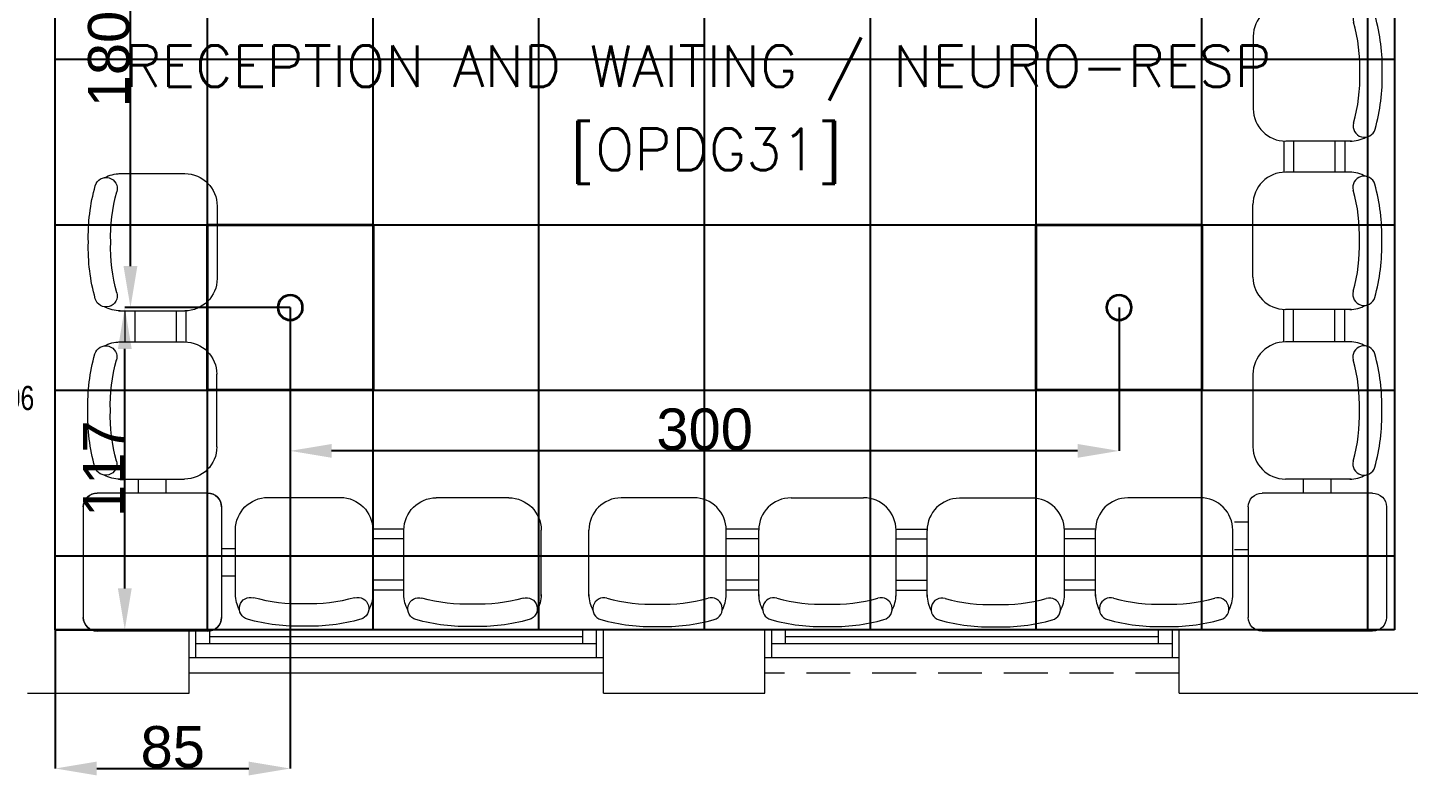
# Model space of a CAD drawing. Header units: inches. Extents: x -12418 to 57169, y -29325 to 19878.
# Drawn here: x 35950 to 40947, y -13395 to -10686 of the extents above; entities that cross this region are included whole.
import ezdxf
from ezdxf.enums import TextEntityAlignment as Align

# ---------------------------------------------------------------- set-up
doc = ezdxf.new("R2010")
doc.units = ezdxf.units.IN
doc.header["$LTSCALE"] = 25
doc.header["$MEASUREMENT"] = 0
doc.header["$PDMODE"] = 3
doc.linetypes.add('00-Ground Floor$0$HIDDEN', pattern=[9.525, 6.35, -3.175])
doc.layers.get('0').update_dxf_attribs({"color": 8})
doc.layers.get('Defpoints').update_dxf_attribs({"color": 8})
for name, color, linetype, lineweight in [('00-Ground Floor$0$72_EGR_BASE_TEXT', 252, 'Continuous', 5), ('00-Ground Floor$0$72_EGR_EQP_TAG', 142, 'Continuous', 5), ('00-Ground Floor$0$Aluminum', 251, 'Continuous', 5), ('00-Ground Floor$0$LOADING', 253, 'Continuous', 5), ('00-Ground Floor$0$Proj', 251, 'Continuous', 5), ('00-Ground Floor$0$Walls', 251, 'Continuous', 5), ('E-DIM', 6, 'Continuous', 18), ('E-LITE-CIRC-NUMB', 6, 'Continuous', 25), ('E-LITE-CLNG', 150, 'Continuous', 35), ('E-LITE-CTRL', 6, 'Continuous', 25)]:
    doc.layers.add(name, color=color, linetype=linetype, lineweight=lineweight)
doc.layers.add('00-Ground Floor$0$False Ceiling', color=251, linetype='Continuous')
doc.styles.add('00-Ground Floor$0$SIMPLEX', font='SIMPLEX.shx', dxfattribs={"height": 150})
doc.styles.add('00-Ground Floor$0$Standard', font='arial.ttf')
doc.styles.add('00-Ground Floor$0$X3G_ENTITY_257CFD', font='swisscl.ttf', dxfattribs={"height": 200})
doc.styles.add('DC_Simplex', font='SIMPLEX.shx', dxfattribs={"width": 0.7})
doc.styles.get("Standard").update_dxf_attribs({"font": 'arial.ttf'})
doc.dimstyles.get("Standard").update_dxf_attribs({"dimtxt": 150, "dimasz": 150, "dimexe": 0.18, "dimexo": 0.0625, "dimgap": 1, "dimtad": 1, "dimdec": 0, "dimlfac": 0.1, "dimzin": 0, "dimdsep": 46, "dimtxsty": 'Standard', "dimcen": 0.09, "dimclrd": 256, "dimclrt": 7, "dimadec": 0, "dimazin": 0, "dimtfac": 1, "dimtdec": 0, "dimtofl": 0, "dimtmove": 0, "dimatfit": 3, "dimfxl": 1, "dimtolj": 1, "dimtzin": 0, "dimarcsym": 0})

# ---------------------------------------------------------------- blocks, each defined once
blk = doc.blocks.new('00-Ground Floor$0$3 seats beam chair')
at = {"layer": '00-Ground Floor$0$LOADING', "ltscale": 20}
for p, q in [((-740534, -1008988.2), (-740317.9, -1008988.2)), ((-740534, -1008988.2), (-740295.5, -1008988.2)), ((-740178.3, -1009367.9), (-740178.3, -1009105.4)), ((-740534, -1009485), (-740295.5, -1009485)), ((-740511, -1009485), (-740511, -1009602.9)), ((-740474.9, -1009485), (-740474.9, -1009602.9)), ((-740325, -1009485), (-740325, -1009602.9)), ((-740290.3, -1009484.9), (-740290.3, -1009602.9)), ((-740534, -1009602.8), (-740295.5, -1009602.8)), ((-740178.3, -1009720), (-740178.3, -1009982.5)), ((-740534, -1010099.7), (-740295.5, -1010099.7)), ((-740534, -1010099.7), (-740317.9, -1010099.7)), ((-740512.3, -1010099.6), (-740512.3, -1010212.3)), ((-740476.2, -1010099.6), (-740476.2, -1010212.3)), ((-740326.3, -1010099.6), (-740326.3, -1010212.3)), ((-740291.5, -1010099.6), (-740291.5, -1010212.4)), ((-740535.3, -1010212.3), (-740319.1, -1010212.3)), ((-740535.3, -1010212.3), (-740296.7, -1010212.3)), ((-740179.5, -1010592), (-740179.5, -1010329.5)), ((-740535.3, -1010709.2), (-740296.7, -1010709.2)), ((-740512.3, -1010821.9), (-740512.3, -1010709.2)), ((-740476.2, -1010821.9), (-740476.2, -1010709.2)), ((-740326.3, -1010821.9), (-740326.3, -1010709.2)), ((-740291.5, -1010821.9), (-740291.5, -1010709.1)), ((-740534, -1010821.8), (-740295.5, -1010821.8)), ((-740534, -1010821.8), (-740317.9, -1010821.8)), ((-740178.3, -1011201.5), (-740178.3, -1010939)), ((-740534, -1011318.7), (-740295.5, -1011318.7))]:
    blk.add_line(p, q, dxfattribs=at)
for centre, radius, start, end in [((-740580.4, -1009042.7), 40.5, 344.361, 164.361), ((-740528.8, -1009105.4), 117.2, 90, 118.9699), ((-740295.5, -1009105.4), 117.2, 0, 90), ((-739957.4, -1009217.1), 687.4, 164.361, 181.6247), ((-739957.4, -1009217.1), 606.4, 164.361, 181.8419), ((-739957.4, -1009256.1), 687.4, 178.3753, 195.639), ((-739957.4, -1009256.1), 606.4, 178.1581, 195.639), ((-740295.5, -1009367.9), 117.2, 270, 0), ((-740580.4, -1009430.5), 40.5, 195.639, 15.639), ((-740528.8, -1009367.9), 117.2, 241.0301, 270), ((-740580.4, -1009657.4), 40.5, 344.361, 164.361), ((-740528.8, -1009720), 117.2, 90, 118.9699), ((-740295.5, -1009720), 117.2, 0, 90), ((-739957.4, -1009831.8), 687.4, 164.361, 181.6247), ((-739957.4, -1009831.8), 606.4, 164.361, 181.8419), ((-739957.4, -1009870.8), 687.4, 178.3753, 195.639), ((-739957.4, -1009870.8), 606.4, 178.1581, 195.639), ((-740295.5, -1009982.5), 117.2, 270, 0), ((-740580.4, -1010045.1), 40.5, 195.639, 15.639), ((-740528.8, -1009982.5), 117.2, 241.0301, 270), ((-740530.1, -1010329.5), 117.2, 90, 118.9699), ((-740296.7, -1010329.5), 117.2, 0, 90), ((-739958.7, -1010441.3), 687.4, 164.361, 181.6247), ((-740581.6, -1010266.9), 40.5, 344.361, 164.361), ((-739958.7, -1010441.3), 606.4, 164.361, 181.8419), ((-739958.7, -1010480.3), 687.4, 178.3753, 195.639), ((-739958.7, -1010480.3), 606.4, 178.1581, 195.639), ((-740296.7, -1010592), 117.2, 270, 0), ((-740581.6, -1010654.6), 40.5, 195.639, 15.639), ((-740530.1, -1010592), 117.2, 241.0301, 270), ((-739957.4, -1011050.8), 687.4, 164.361, 181.6247), ((-740580.4, -1010876.4), 40.5, 344.361, 164.361), ((-740528.8, -1010939), 117.2, 90, 118.9699), ((-740295.5, -1010939), 117.2, 0, 90), ((-739957.4, -1011050.8), 606.4, 164.361, 181.8419), ((-739957.4, -1011089.8), 687.4, 178.3753, 195.639), ((-739957.4, -1011089.8), 606.4, 178.1581, 195.639), ((-740295.5, -1011201.5), 117.2, 270, 0), ((-740580.4, -1011264.1), 40.5, 195.639, 15.639), ((-740528.8, -1011201.5), 117.2, 241.0301, 270)]:
    blk.add_arc(centre, radius, start, end, dxfattribs=at)
at = {"layer": '00-Ground Floor$0$LOADING', "ltscale": 10, "style": '00-Ground Floor$0$Standard'}
blk.add_attdef('NMF0003', text='', height=50, dxfattribs=at).set_placement((-740377, -1009031.1), align=Align.TOP_CENTER)
blk = doc.blocks.new('00-Ground Floor$0$GF21009T-P')
for p, q in [((0.4002, 0.5), (0, 0.5)), ((-0.0499, 0.4501), (-0.0499, 0.0499)), ((0.4501, 0.4501), (0.4501, 0.0499)), ((0.4501, 0.3), (0.5001, 0.3)), ((0.4501, 0.2), (0.5001, 0.2)), ((0.4002, 0), (0, 0))]:
    blk.add_line(p, q)
for centre, start, end in [((0, 0.4501), 90, 180), ((0.4002, 0.4501), 0, 90), ((0, 0.0499), 180, 270), ((0.4002, 0.0499), 270, 0)]:
    blk.add_arc(centre, 0.0499, start, end)
blk = doc.blocks.new('00-Ground Floor$0$seater 2')
at = {"layer": '00-Ground Floor$0$LOADING', "ltscale": 20}
for p, q in [((-944247.6, -393623.3, 0), (-943985.1, -393623.3, 0)), ((-943375.6, -393622, 0), (-943638.1, -393622, 0)), ((-944364.8, -393979, 0), (-944364.8, -393740.4, 0)), ((-943755.2, -393735.3, 0), (-943868, -393735.3, 0)), ((-943867.9, -393979, 0), (-943867.9, -393740.4, 0)), ((-943755.3, -393977.8, 0), (-943755.3, -393739.2, 0)), ((-943755.3, -393977.8, 0), (-943755.3, -393761.6, 0)), ((-943258.4, -393977.8, 0), (-943258.4, -393739.2, 0)), ((-943867.9, -393979, 0), (-943867.9, -393762.9, 0)), ((-943755.2, -393770, 0), (-943867.9, -393770, 0)), ((-943755.2, -393919.9, 0), (-943867.9, -393919.9, 0)), ((-943755.2, -393956, 0), (-943867.9, -393956, 0))]:
    blk.add_line(p, q, dxfattribs=at)
for centre, radius, start, end in [((-944247.6, -393740.4, 0), 117.2, 90, 180), ((-943985.1, -393740.4, 0), 117.2, 0, 90), ((-943638.1, -393739.2, 0), 117.2, 90, 180), ((-943375.6, -393739.2, 0), 117.2, 0, 90), ((-944247.6, -393973.8, 0), 117.2, 180, 208.9699), ((-944310.2, -394025.3, 0), 40.5, 74.361, 254.361), ((-944135.8, -393402.4, 0), 606.4, 254.361, 271.8419), ((-944096.8, -393402.4, 0), 606.4, 268.1581, 285.639), ((-943922.5, -394025.3, 0), 40.5, 285.639, 105.639), ((-943985.1, -393973.8, 0), 117.2, 331.0301, 0), ((-943638.1, -393972.5, 0), 117.2, 180, 208.9699), ((-943700.7, -394024.1, 0), 40.5, 74.361, 254.361), ((-943526.3, -393401.1, 0), 606.4, 254.361, 271.8419), ((-943487.3, -393401.1, 0), 606.4, 268.1581, 285.639), ((-943312.9, -394024.1, 0), 40.5, 285.639, 105.639), ((-943375.6, -393972.5, 0), 117.2, 331.0301, 0), ((-944135.8, -393402.4, 0), 687.4, 254.361, 271.6247), ((-944096.8, -393402.4, 0), 687.4, 268.3753, 285.639), ((-943526.3, -393401.1, 0), 687.4, 254.361, 271.6247), ((-943487.3, -393401.1, 0), 687.4, 268.3753, 285.639)]:
    blk.add_arc(centre, radius, start, end, dxfattribs=at)
blk = doc.blocks.new('00-Ground Floor$0$A$Ce9e1c4c3')
at = {"layer": '00-Ground Floor$0$False Ceiling', "color": 254}
for p, q in [((-63950.5, -12867.4, 0), (-63950.5, -2747.4, 0)), ((-59102.9, -8747.4, 0), (-59102.9, -12867.4, 0)), ((-59102.9, -12867.4, 0), (-63950.5, -12867.4, 0))]:
    blk.add_line(p, q, dxfattribs=at)
at = {"layer": '00-Ground Floor$0$False Ceiling', "color": 254, "linetype": 'Continuous'}
for p, q in [((-63400, -12867.4), (-63400, -2747.4)), ((-62800, -12867.4), (-62800, -2747.4)), ((-62200, -12867.4), (-62200, -2747.4)), ((-61600, -12867.4), (-61600, -6947.4)), ((-61000, -12867.4), (-61000, -6947.4)), ((-60400, -12867.4), (-60400, -6947.4)), ((-59800, -12867.4), (-59800, -6947.4)), ((-59200, -12867.4), (-59200, -6947.4)), ((-63950.5, -10800), (-59102.9, -10800)), ((-63950.5, -11400), (-59102.9, -11400)), ((-63950.5, -12000), (-59102.9, -12000)), ((-63950.5, -12600), (-59102.9, -12600))]:
    blk.add_line(p, q, dxfattribs=at)
blk = doc.blocks.new('00-Ground Floor')
at = {"layer": '00-Ground Floor$0$Aluminum'}
for p, q in [((36533.7, -12867.4, 0), (38033.7, -12867.4, 0)), ((36558.7, -12967.4, 0), (36558.7, -12867.4, 0)), ((36608.7, -12917.4, 0), (36608.7, -12867.4, 0)), ((37958.7, -12892.4, 0), (36608.7, -12892.4, 0)), ((37958.7, -12917.4, 0), (37958.7, -12867.4, 0)), ((38008.7, -12967.4, 0), (38008.7, -12867.4, 0)), ((38617.9, -12867.4, 0), (40117.9, -12867.4, 0)), ((38642.9, -12967.4, 0), (38642.9, -12867.4, 0)), ((38692.9, -12917.4, 0), (38692.9, -12867.4, 0)), ((40042.9, -12892.4, 0), (38692.9, -12892.4, 0)), ((40042.9, -12917.4, 0), (40042.9, -12867.4, 0)), ((40092.9, -12967.4, 0), (40092.9, -12867.4, 0)), ((36558.7, -12917.4, 0), (38008.7, -12917.4, 0)), ((38642.9, -12917.4, 0), (40092.9, -12917.4, 0)), ((36533.7, -12967.4, 0), (38033.7, -12967.4, 0)), ((38617.9, -12967.4, 0), (40117.9, -12967.4, 0)), ((38033.7, -13025, 0), (36533.7, -13025, 0))]:
    blk.add_line(p, q, dxfattribs=at)
at = {"layer": '00-Ground Floor$0$LOADING'}
for p, q in [((40317.6, -12476, 0), (40367.6, -12476, 0)), ((40317.6, -12576, 0), (40367.6, -12576, 0))]:
    blk.add_line(p, q, dxfattribs=at)
at = {"layer": '00-Ground Floor$0$Proj', "linetype": '00-Ground Floor$0$HIDDEN'}
blk.add_line((40117.9, -13025, 0), (38617.9, -13025, 0), dxfattribs=at)
at = {"layer": '00-Ground Floor$0$Walls'}
for p, q in [((36049.5, -2747.4, 0), (36049.5, -12867.4, 0)), ((40897.1, -8747.4, 0), (40897.1, -12867.4, 0)), ((36049.5, -12867.4, 0), (36533.7, -12867.4, 0)), ((36533.7, -13097.4, 0), (36533.7, -12867.4, 0)), ((38033.7, -12867.4, 0), (38617.9, -12867.4, 0)), ((38033.7, -13097.4, 0), (38033.7, -12867.4, 0)), ((38617.9, -13097.4, 0), (38617.9, -12867.4, 0)), ((40117.9, -12867.4, 0), (40897.1, -12867.4, 0)), ((40117.9, -13097.4, 0), (40117.9, -12867.4, 0)), ((35949.5, -13097.4, 0), (36533.7, -13097.4, 0)), ((38033.7, -13097.4, 0), (38617.9, -13097.4, 0)), ((40117.9, -13097.4, 0), (41547.9, -13097.4, 0))]:
    blk.add_line(p, q, dxfattribs=at)
at = {"layer": '00-Ground Floor$0$False Ceiling', "color": 254}
blk.add_blockref('00-Ground Floor$0$A$Ce9e1c4c3', (100000, 0), dxfattribs=at)
at = {"layer": '00-Ground Floor$0$LOADING'}
for p, rotation in [((-699793.7, -1021309.7, 0), 180), ((-971007.1, 727788.9, 0), 89.99999999999997)]:
    blk.add_blockref('00-Ground Floor$0$3 seats beam chair', p, dxfattribs=dict(at, rotation=rotation))
at = {"layer": '00-Ground Floor$0$LOADING', "xscale": -1, "rotation": 270}
blk.add_blockref('00-Ground Floor$0$seater 2', (430257.5, 932043.2, 0), dxfattribs=at)
at = {"layer": '00-Ground Floor$0$LOADING', "extrusion": (3.51202e-12, -1.27212e-09, 1), "xscale": -1000.000000000002, "yscale": 1000.000000000001, "zscale": 1000.000000000001, "rotation": 270.0000091616897}
blk.add_blockref('00-Ground Floor$0$GF21009T-P', (36151.1, -12822.5, 0), dxfattribs=at)
at = {"layer": '00-Ground Floor$0$LOADING', "extrusion": (3.51192e-12, -1.27212e-09, 1), "xscale": -1000, "yscale": 1000, "zscale": 1000, "rotation": 270.0000045808248}
blk.add_blockref('00-Ground Floor$0$GF21009T-P', (40367.6, -12822.5, 0), dxfattribs=at)
at = {"layer": '00-Ground Floor$0$LOADING', "extrusion": (-1.27212e-09, 3.51202e-12, 1), "xscale": 1000.000000000002, "yscale": 1000.000000000002, "zscale": 1000.000000000002, "rotation": 359.9999908383104}
blk.add_blockref('00-Ground Floor$0$GF21009T-P', (36201, -12872.4, 0), dxfattribs=at)
at = {"layer": '00-Ground Floor$0$LOADING', "xscale": -1}
blk.add_blockref('00-Ground Floor$0$seater 2', (-906556.5, 381233.9), dxfattribs=at)
at = {"layer": '00-Ground Floor$0$72_EGR_BASE_TEXT', "char_height": 150, "attachment_point": 2, "style": '00-Ground Floor$0$SIMPLEX'}
for s, insert in [('RECEPTION AND WAITING / NEURO-RESP', (38375.4, -10750.8)), ('[OPDG31]', (38405.5, -11052.1, 0))]:
    blk.add_mtext(s, dxfattribs=dict(at, insert=insert))
at = {"layer": '00-Ground Floor$0$72_EGR_EQP_TAG', "insert": (35923.6, -11984, 0), "char_height": 87.47, "attachment_point": 2, "style": '00-Ground Floor$0$X3G_ENTITY_257CFD'}
blk.add_mtext('06', dxfattribs=at)
blk = doc.blocks.new('*U13')
blk.add_lwpolyline([(-300, 300), (-300, -300), (300, -300), (300, 300)], close=True)
blk.add_circle((0, 0), 45)
at = {"layer": 'E-LITE-CIRC-NUMB', "style": 'DC_Simplex', "width": 0.7, "flags": 8}
blk.add_attdef('CIRCUIT', text='', height=200, rotation=0, dxfattribs=at).set_placement((-473.9, 300), align=Align.RIGHT)
at = {"layer": 'E-LITE-CTRL', "style": 'DC_Simplex', "width": 0.7, "flags": 8}
blk.add_attdef('CONTROL', (1118.9, -935), '', height=200, rotation=360, dxfattribs=at)
blk = doc.blocks.new('*D345')
at = {"layer": 'Defpoints', "color": 0, "transparency": 16777216}
for p in [(36900, -11700), (39900, -11700), (36900, -12219.3)]:
    blk.add_point(p, dxfattribs=at)
at = {"layer": 'E-DIM', "color": 0, "lineweight": -2, "transparency": 16777216}
for p, q in [((36900, -11700.1), (36900, -12219.5)), ((39900, -11700.1), (39900, -12219.5))]:
    blk.add_line(p, q, dxfattribs=at)
at = {"layer": 'E-DIM', "lineweight": -2, "transparency": 16777216}
blk.add_line((39750, -12219.3), (37050, -12219.3), dxfattribs=at)
at = {"layer": 'E-DIM', "transparency": 16777216}
for points in [[(37050, -12194.3), (37050, -12244.3), (36900, -12219.3)], [(39750, -12194.3), (39750, -12244.3), (39900, -12219.3)]]:
    blk.add_solid(points, dxfattribs=at)
at = {"layer": 'E-DIM', "color": 7, "transparency": 16777216, "insert": (38400, -12141.7), "char_height": 150, "attachment_point": 5}
blk.add_mtext('\\A1;300', dxfattribs=at)
blk = doc.blocks.new('*D346')
at = {"layer": 'Defpoints', "color": 0, "transparency": 16777216}
for p in [(36321.7, -9900), (36900, -9900), (36900, -11700)]:
    blk.add_point(p, dxfattribs=at)
at = {"layer": 'E-DIM', "color": 0, "lineweight": -2, "transparency": 16777216}
for p, q in [((36899.9, -9900), (36321.5, -9900)), ((36899.9, -11700), (36321.5, -11700))]:
    blk.add_line(p, q, dxfattribs=at)
at = {"layer": 'E-DIM', "lineweight": -2, "transparency": 16777216}
blk.add_line((36321.7, -11550), (36321.7, -10050), dxfattribs=at)
at = {"layer": 'E-DIM', "transparency": 16777216}
for points in [[(36296.7, -10050), (36346.7, -10050), (36321.7, -9900)], [(36296.7, -11550), (36346.7, -11550), (36321.7, -11700)]]:
    blk.add_solid(points, dxfattribs=at)
at = {"layer": 'E-DIM', "color": 7, "transparency": 16777216, "insert": (36244.1, -10800), "char_height": 150, "attachment_point": 5, "rotation": 90}
blk.add_mtext('\\A1;180', dxfattribs=at)
blk = doc.blocks.new('*D347')
at = {"layer": 'Defpoints', "color": 0, "transparency": 16777216}
for p in [(36301.2, -11700), (36900, -11700), (36049.5, -12867.4, 0)]:
    blk.add_point(p, dxfattribs=at)
at = {"layer": 'E-DIM', "color": 0, "lineweight": -2, "transparency": 16777216}
for p, q in [((36899.9, -11700), (36301, -11700)), ((36049.6, -12867.4), (36301.3, -12867.4))]:
    blk.add_line(p, q, dxfattribs=at)
at = {"layer": 'E-DIM', "lineweight": -2, "transparency": 16777216}
blk.add_line((36301.2, -12717.4), (36301.2, -11850), dxfattribs=at)
at = {"layer": 'E-DIM', "transparency": 16777216}
for points in [[(36276.2, -11850), (36326.2, -11850), (36301.2, -11700)], [(36276.2, -12717.4), (36326.2, -12717.4), (36301.2, -12867.4)]]:
    blk.add_solid(points, dxfattribs=at)
at = {"layer": 'E-DIM', "color": 7, "transparency": 16777216, "insert": (36224.9, -12283.7), "char_height": 150, "attachment_point": 5, "rotation": 90}
blk.add_mtext('\\A1;117', dxfattribs=at)
blk = doc.blocks.new('*D348')
at = {"layer": 'Defpoints', "color": 0, "transparency": 16777216}
for p in [(36900, -11700), (36049.5, -12867.4, 0), (36900, -13369.8)]:
    blk.add_point(p, dxfattribs=at)
at = {"layer": 'E-DIM', "color": 0, "lineweight": -2, "transparency": 16777216}
for p, q in [((36900, -11700.1), (36900, -13369.9)), ((36049.5, -12867.5), (36049.5, -13369.9))]:
    blk.add_line(p, q, dxfattribs=at)
at = {"layer": 'E-DIM', "lineweight": -2, "transparency": 16777216}
blk.add_line((36199.5, -13369.8), (36750, -13369.8), dxfattribs=at)
at = {"layer": 'E-DIM', "transparency": 16777216}
for points in [[(36199.5, -13344.8), (36199.5, -13394.8), (36049.5, -13369.8)], [(36750, -13344.8), (36750, -13394.8), (36900, -13369.8)]]:
    blk.add_solid(points, dxfattribs=at)
at = {"layer": 'E-DIM', "color": 7, "transparency": 16777216, "insert": (36474.8, -13292.2), "char_height": 150, "attachment_point": 5}
blk.add_mtext('\\A1;85', dxfattribs=at)

msp = doc.modelspace()

# ---------------------------------------------------------------- block references
msp.add_blockref('00-Ground Floor', (0, 0))
at = {"layer": 'E-LITE-CLNG', "xscale": -1}
for p in [(36900, -11700), (39900, -11700)]:
    msp.add_blockref('*U13', p, dxfattribs=at)

# ---------------------------------------------------------------- dimensions: what is measured, and where the dimension line sits
at = {"layer": 'E-DIM'}
for base, p1, p2, picture, middle in [((36321.7, -9900), (36900, -11700), (36900, -9900), '*D346', (36244.1, -10800)), ((36301.2, -11700), (36049.5, -12867.4, 0), (36900, -11700), '*D347', (36224.9, -12283.7))]:
    dim = msp.add_linear_dim(base=base, p1=p1, p2=p2, angle=90, dimstyle='Standard', dxfattribs=at)
    dim.commit()
    dim.dimension.update_dxf_attribs({"geometry": picture, "text_midpoint": middle})
for base, p1, picture, middle in [((36900, -13369.8), (36049.5, -12867.4, 0), '*D348', (36474.8, -13292.2)), ((36900, -12219.3), (39900, -11700), '*D345', (38400, -12141.7))]:
    dim = msp.add_linear_dim(base=base, p1=p1, p2=(36900, -11700), dimstyle='Standard', dxfattribs=at)
    dim.commit()
    dim.dimension.update_dxf_attribs({"geometry": picture, "text_midpoint": middle})

doc.saveas('drawing.dxf')
